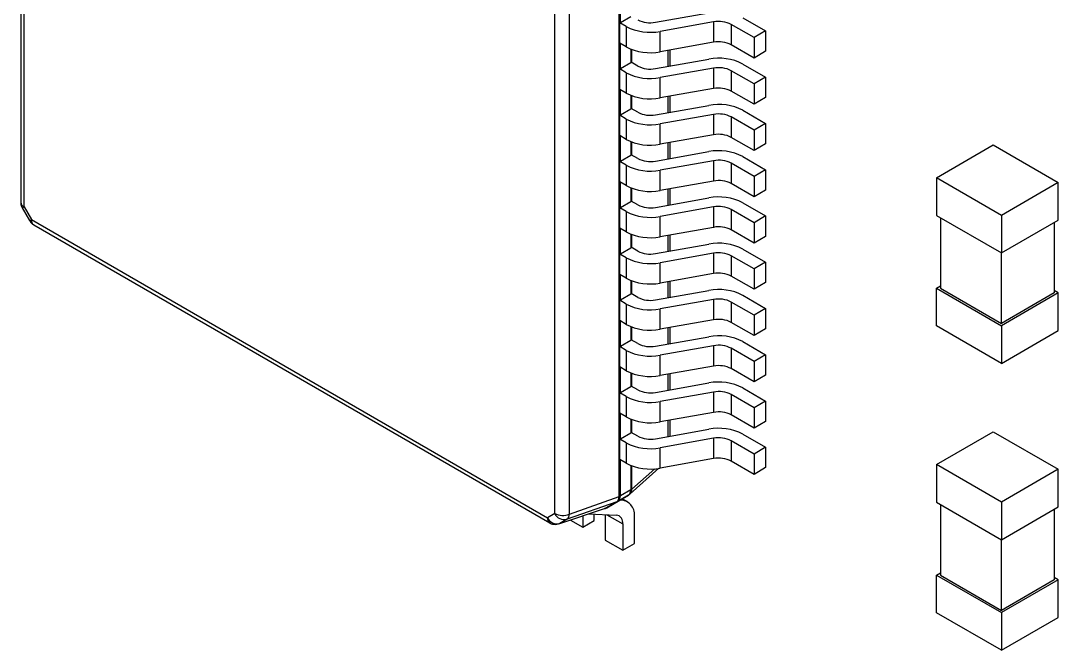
# Model space of a CAD drawing. Header units: millimetres. Extents: x -3 to 395, y 18 to 269.
# Drawn here: x 352.62 to 361.79, y 93.87 to 99.42 of the extents above; entities that cross this region are included whole.
import ezdxf

# ---------------------------------------------------------------- set-up
doc = ezdxf.new("R2010")
doc.units = ezdxf.units.MM

msp = doc.modelspace()

# ---------------------------------------------------------------- linework, layer by layer
at = {"color": 7, "linetype": 'Continuous', "lineweight": 25}
for p, q in [((352.6207, 103.0854), (352.6207, 97.8216)), ((352.6499, 97.7808), (352.6499, 103.0446)), ((357.9059, 95.2236), (357.9059, 100.4635)), ((357.467, 95.0687), (357.467, 100.2509)), ((357.3376, 95.0746), (357.3376, 100.031)), ((357.918, 99.409), (358.0093, 99.4618)), ((358.2273, 99.4095), (358.6996, 99.4929)), ((358.9994, 99.4497), (359.2011, 99.3333)), ((357.9121, 99.2263), (357.9121, 99.4059)), ((357.9698, 99.3726), (357.9121, 99.4059)), ((357.9698, 99.3726), (357.9698, 99.193)), ((358.742, 99.4128), (358.2697, 99.3295)), ((358.742, 99.4128), (358.742, 99.2332)), ((359.0985, 99.2742), (358.8969, 99.3905)), ((358.8969, 99.3905), (358.8969, 99.2109)), ((358.2697, 99.1498), (358.2697, 99.3295)), ((359.2011, 99.3333), (359.0985, 99.2742)), ((359.0985, 99.2742), (359.0985, 99.0945)), ((359.2011, 99.3333), (359.2011, 99.1537)), ((357.9698, 99.193), (357.9121, 99.2263)), ((358.742, 99.2332), (358.2697, 99.1498)), ((359.0985, 99.0945), (358.8969, 99.2109)), ((358.2273, 99.0013), (358.6996, 99.0846)), ((358.3568, 99.0241), (358.3568, 99.1652)), ((359.2011, 99.1537), (359.0985, 99.0945)), ((357.9121, 98.818), (357.9121, 98.9977)), ((357.9698, 98.9644), (357.9121, 98.9977)), ((357.918, 99.0008), (358.0093, 99.0535)), ((358.0723, 99.0235), (358.0147, 99.0568)), ((358.742, 99.0046), (358.2697, 98.9212)), ((358.742, 99.0046), (358.742, 98.8249)), ((358.9994, 99.0415), (359.2011, 98.9251)), ((357.9698, 98.9644), (357.9698, 98.7847)), ((358.2697, 98.7416), (358.2697, 98.9212)), ((359.0985, 98.8659), (358.8969, 98.9823)), ((358.8969, 98.9823), (358.8969, 98.8026)), ((359.2011, 98.9251), (359.0985, 98.8659)), ((359.2011, 98.9251), (359.2011, 98.7454)), ((357.9698, 98.7847), (357.9121, 98.818)), ((358.742, 98.8249), (358.2697, 98.7416)), ((359.0985, 98.8659), (359.0985, 98.6862)), ((358.3568, 98.6158), (358.3568, 98.7569)), ((359.0985, 98.6862), (358.8969, 98.8026)), ((359.2011, 98.7454), (359.0985, 98.6862)), ((357.918, 98.5925), (358.0093, 98.6452)), ((358.0723, 98.6153), (358.0147, 98.6486)), ((358.2273, 98.593), (358.6996, 98.6763)), ((358.9994, 98.6332), (359.2011, 98.5168)), ((357.9121, 98.4097), (357.9121, 98.5894)), ((357.9698, 98.5561), (357.9121, 98.5894)), ((357.9698, 98.5561), (357.9698, 98.3764)), ((358.742, 98.5963), (358.2697, 98.5129)), ((358.742, 98.5963), (358.742, 98.4167)), ((359.0985, 98.4576), (358.8969, 98.574)), ((358.8969, 98.574), (358.8969, 98.3944)), ((358.2697, 98.3333), (358.2697, 98.5129)), ((359.2011, 98.5168), (359.0985, 98.4576)), ((359.0985, 98.4576), (359.0985, 98.278)), ((359.2011, 98.5168), (359.2011, 98.3372)), ((357.9698, 98.3764), (357.9121, 98.4097)), ((358.742, 98.4167), (358.2697, 98.3333)), ((358.3568, 98.2076), (358.3568, 98.3487)), ((359.0985, 98.278), (358.8969, 98.3944)), ((358.2273, 98.1847), (358.6996, 98.2681)), ((359.2011, 98.3372), (359.0985, 98.278)), ((360.7093, 98.0374), (361.212, 98.3276)), ((361.212, 98.3276), (361.7862, 97.9961)), ((357.9121, 98.0015), (357.9121, 98.1811)), ((357.9698, 98.1478), (357.9121, 98.1811)), ((357.918, 98.1842), (358.0093, 98.2369)), ((358.0723, 98.207), (358.0147, 98.2403)), ((358.742, 98.188), (358.2697, 98.1047)), ((358.742, 98.188), (358.742, 98.0084)), ((359.0985, 98.0493), (358.8969, 98.1657)), ((358.8969, 98.1657), (358.8969, 97.9861)), ((358.9994, 98.2249), (359.2011, 98.1085)), ((357.9698, 98.1478), (357.9698, 97.9682)), ((358.2697, 97.925), (358.2697, 98.1047)), ((359.2011, 98.1085), (359.0985, 98.0493)), ((359.2011, 98.1085), (359.2011, 97.9289)), ((357.9698, 97.9682), (357.9121, 98.0015)), ((358.742, 98.0084), (358.2697, 97.925)), ((359.0985, 97.8697), (358.8969, 97.9861)), ((359.0985, 98.0493), (359.0985, 97.8697)), ((361.2835, 97.7059), (360.7093, 98.0374)), ((360.7093, 98.0374), (360.7093, 97.7058)), ((361.7862, 97.9961), (361.2835, 97.7059)), ((361.7862, 97.6646), (361.7862, 97.9961)), ((358.3568, 97.7993), (358.3568, 97.9404)), ((359.2011, 97.9289), (359.0985, 97.8697)), ((357.918, 97.7759), (358.0093, 97.8287)), ((358.0723, 97.7987), (358.0147, 97.832)), ((358.2273, 97.7764), (358.6996, 97.8598)), ((358.9994, 97.8166), (359.2011, 97.7003)), ((352.634, 97.7716), (352.6987, 97.6596)), ((352.6499, 97.7808), (352.7146, 97.6688)), ((357.9121, 97.5932), (357.9121, 97.7728)), ((357.9698, 97.7395), (357.9121, 97.7728)), ((357.9698, 97.7395), (357.9698, 97.5599)), ((358.742, 97.7798), (358.2697, 97.6964)), ((358.742, 97.7798), (358.742, 97.6001)), ((359.0985, 97.6411), (358.8969, 97.7575)), ((358.8969, 97.7575), (358.8969, 97.5778)), ((360.7093, 97.7058), (361.2835, 97.3744)), ((361.2835, 97.7059), (361.2835, 97.3744)), ((352.7146, 97.6688), (357.2729, 95.0373)), ((352.7353, 97.623), (357.2937, 94.9915)), ((358.2697, 97.5167), (358.2697, 97.6964)), ((359.2011, 97.7003), (359.0985, 97.6411)), ((359.0985, 97.6411), (359.0985, 97.4614)), ((359.2011, 97.7003), (359.2011, 97.5206)), ((360.7446, 97.6854), (360.7446, 97.0624)), ((361.2835, 97.3744), (361.7862, 97.6646)), ((361.7508, 97.6442), (361.7508, 97.0212)), ((357.9698, 97.5599), (357.9121, 97.5932)), ((358.742, 97.6001), (358.2697, 97.5167)), ((358.3568, 97.391), (358.3568, 97.5321)), ((359.0985, 97.4614), (358.8969, 97.5778)), ((358.2273, 97.3682), (358.6996, 97.4515)), ((359.2011, 97.5206), (359.0985, 97.4614)), ((357.9121, 97.1849), (357.9121, 97.3646)), ((357.9698, 97.3313), (357.9121, 97.3646)), ((357.918, 97.3677), (358.0093, 97.4204)), ((358.0723, 97.3905), (358.0147, 97.4238)), ((358.742, 97.3715), (358.2697, 97.2881)), ((358.742, 97.3715), (358.742, 97.1918)), ((359.0985, 97.2328), (358.8969, 97.3492)), ((358.8969, 97.3492), (358.8969, 97.1695)), ((358.9994, 97.4084), (359.2011, 97.292)), ((361.2834, 96.7514), (361.2834, 97.3744)), ((357.9698, 97.3313), (357.9698, 97.1516)), ((358.2697, 97.1085), (358.2697, 97.2881)), ((359.2011, 97.292), (359.0985, 97.2328)), ((359.2011, 97.292), (359.2011, 97.1123)), ((357.9698, 97.1516), (357.9121, 97.1849)), ((358.742, 97.1918), (358.2697, 97.1085)), ((359.0985, 97.0532), (358.8969, 97.1695)), ((359.0985, 97.2328), (359.0985, 97.0532)), ((358.3568, 96.9828), (358.3568, 97.1239)), ((359.2011, 97.1123), (359.0985, 97.0532)), ((360.7093, 97.0624), (360.7446, 97.0828)), ((357.918, 96.9594), (358.0093, 97.0121)), ((358.0723, 96.9822), (358.0147, 97.0155)), ((358.2273, 96.9599), (358.6996, 97.0433)), ((358.9994, 97.0001), (359.2011, 96.8837)), ((360.7093, 97.0624), (361.2835, 96.731)), ((360.7093, 96.7309), (360.7093, 97.0624)), ((360.7446, 97.0624), (361.2834, 96.7514)), ((361.7508, 97.0212), (361.2834, 96.7514)), ((361.7862, 97.0212), (361.2835, 96.731)), ((361.7862, 97.0212), (361.7509, 97.0416)), ((361.7862, 96.6897), (361.7862, 97.0212)), ((357.9121, 96.7767), (357.9121, 96.9563)), ((357.9698, 96.923), (357.9121, 96.9563)), ((357.9698, 96.923), (357.9698, 96.7434)), ((358.742, 96.9632), (358.2697, 96.8798)), ((358.2697, 96.7002), (358.2697, 96.8798)), ((358.742, 96.9632), (358.742, 96.7836)), ((359.0985, 96.8245), (358.8969, 96.9409)), ((358.8969, 96.9409), (358.8969, 96.7613)), ((359.2011, 96.8837), (359.0985, 96.8245)), ((359.2011, 96.8837), (359.2011, 96.7041)), ((359.0985, 96.8245), (359.0985, 96.6449)), ((357.9698, 96.7434), (357.9121, 96.7767)), ((358.742, 96.7836), (358.2697, 96.7002)), ((358.3568, 96.5745), (358.3568, 96.7156)), ((359.0985, 96.6449), (358.8969, 96.7613)), ((359.2011, 96.7041), (359.0985, 96.6449)), ((361.2835, 96.3994), (360.7093, 96.7309)), ((361.2835, 96.731), (361.2835, 96.3994)), ((358.0723, 96.5739), (358.0147, 96.6072)), ((358.2273, 96.5516), (358.6996, 96.635)), ((361.2835, 96.3994), (361.7862, 96.6897)), ((357.9121, 96.3684), (357.9121, 96.548)), ((357.9698, 96.5147), (357.9121, 96.548)), ((357.918, 96.5511), (358.0093, 96.6039)), ((357.9698, 96.5147), (357.9698, 96.3351)), ((358.742, 96.5549), (358.2697, 96.4716)), ((358.742, 96.5549), (358.742, 96.3753)), ((359.0985, 96.4163), (358.8969, 96.5326)), ((358.8969, 96.5326), (358.8969, 96.353)), ((358.9994, 96.5918), (359.2011, 96.4754)), ((358.2697, 96.2919), (358.2697, 96.4716)), ((359.2011, 96.4754), (359.0985, 96.4163)), ((359.2011, 96.4754), (359.2011, 96.2958)), ((357.9698, 96.3351), (357.9121, 96.3684)), ((358.742, 96.3753), (358.2697, 96.2919)), ((359.0985, 96.2366), (358.8969, 96.353)), ((359.0985, 96.4163), (359.0985, 96.2366)), ((358.3568, 96.1662), (358.3568, 96.3073)), ((359.2011, 96.2958), (359.0985, 96.2366)), ((357.918, 96.1429), (358.0093, 96.1956)), ((358.0723, 96.1657), (358.0147, 96.199)), ((358.2273, 96.1434), (358.6996, 96.2267)), ((358.742, 96.1467), (358.2697, 96.0633)), ((358.742, 96.1467), (358.742, 95.967)), ((358.9994, 96.1836), (359.2011, 96.0672)), ((357.9121, 95.9601), (357.9121, 96.1398)), ((357.9698, 96.1065), (357.9121, 96.1398)), ((357.9698, 96.1065), (357.9698, 95.9268)), ((358.2697, 95.8837), (358.2697, 96.0633)), ((359.0985, 96.008), (358.8969, 96.1244)), ((358.8969, 96.1244), (358.8969, 95.9447)), ((359.2011, 96.0672), (359.0985, 96.008)), ((359.2011, 96.0672), (359.2011, 95.8875)), ((358.742, 95.967), (358.2697, 95.8837)), ((359.0985, 96.008), (359.0985, 95.8283)), ((357.9698, 95.9268), (357.9121, 95.9601)), ((358.3568, 95.758), (358.3568, 95.8991)), ((359.0985, 95.8283), (358.8969, 95.9447)), ((359.2011, 95.8875), (359.0985, 95.8283)), ((357.918, 95.7346), (358.0093, 95.7873)), ((358.0723, 95.7574), (358.0147, 95.7907)), ((358.2273, 95.7351), (358.6996, 95.8185)), ((360.7093, 95.5061), (361.212, 95.7963)), ((361.212, 95.7963), (361.7862, 95.4649)), ((357.9121, 95.5519), (357.9121, 95.7315)), ((357.9698, 95.6982), (357.9121, 95.7315)), ((357.9698, 95.6982), (357.9698, 95.5186)), ((358.742, 95.7384), (358.2697, 95.655)), ((358.742, 95.7384), (358.742, 95.5588)), ((359.0985, 95.5997), (358.8969, 95.7161)), ((358.8969, 95.7161), (358.8969, 95.5365)), ((358.9994, 95.7753), (359.2011, 95.6589)), ((358.2697, 95.4754), (358.2697, 95.655)), ((359.2011, 95.6589), (359.0985, 95.5997)), ((359.0985, 95.5997), (359.0985, 95.4201)), ((359.2011, 95.6589), (359.2011, 95.4793)), ((357.9698, 95.5186), (357.9121, 95.5519)), ((358.742, 95.5588), (358.2697, 95.4754)), ((359.0985, 95.4201), (358.8969, 95.5365)), ((361.2835, 95.1746), (360.7093, 95.5061)), ((360.7093, 95.5061), (360.7093, 95.1746)), ((358.0049, 95.2482), (358.2591, 95.4737)), ((359.2011, 95.4793), (359.0985, 95.4201)), ((361.7862, 95.4649), (361.2835, 95.1746)), ((361.7862, 95.1334), (361.7862, 95.4649)), ((357.9886, 95.2364), (357.8886, 95.1787)), ((357.8972, 95.1837), (357.9886, 95.2364)), ((358.0093, 95.2822), (357.918, 95.2295)), ((357.8855, 95.1784), (357.4466, 95.0235)), ((357.467, 95.0687), (357.9059, 95.2236)), ((357.8855, 95.1784), (357.7855, 95.1206)), ((357.7972, 95.126), (357.8972, 95.1837)), ((357.8886, 95.1787), (357.7972, 95.126)), ((357.9289, 95.1937), (357.9154, 95.1942)), ((357.9793, 95.1798), (357.9348, 95.2054)), ((360.7093, 95.1746), (361.2835, 94.8431)), ((360.7446, 95.1542), (360.7446, 94.5311)), ((361.2835, 95.1746), (361.2835, 94.8431)), ((357.3376, 95.0746), (357.2729, 95.0373)), ((357.3753, 94.9832), (357.7788, 95.1177)), ((357.3819, 94.9862), (357.7855, 95.1206)), ((357.5853, 95.0532), (357.5853, 94.9545)), ((357.6367, 95.0704), (357.8807, 95.0614)), ((357.6878, 95.0137), (357.6878, 95.0685)), ((357.7833, 95.065), (357.7833, 94.8402)), ((361.2835, 94.8431), (361.7862, 95.1334)), ((361.7508, 95.1129), (361.7508, 94.4899)), ((357.3437, 94.9781), (357.3802, 94.9854)), ((357.4466, 95.0235), (357.3819, 94.9862)), ((357.4769, 95.0171), (357.5853, 94.9545)), ((357.5853, 94.9545), (357.6878, 95.0137)), ((357.9389, 94.9832), (357.9389, 94.7504)), ((358.0414, 94.8096), (358.0414, 95.0424)), ((357.7833, 94.8402), (357.9389, 94.7504)), ((357.9389, 94.7504), (358.0414, 94.8096)), ((361.2834, 94.2201), (361.2834, 94.8431)), ((360.7093, 94.5311), (360.7446, 94.5515)), ((360.7093, 94.5311), (361.2835, 94.1997)), ((360.7093, 94.1996), (360.7093, 94.5311)), ((360.7446, 94.5311), (361.2834, 94.2201)), ((361.7862, 94.4899), (361.7509, 94.5103)), ((361.7508, 94.4899), (361.2834, 94.2201)), ((361.7862, 94.4899), (361.2835, 94.1997)), ((361.7862, 94.1584), (361.7862, 94.4899)), ((361.2835, 93.8682), (360.7093, 94.1996)), ((361.2835, 94.1997), (361.2835, 93.8682)), ((361.2835, 93.8682), (361.7862, 94.1584))]:
    msp.add_line(p, q, dxfattribs=at)
at = {"color": 8, "linetype": 'Continuous', "lineweight": 25}
for p, q in [((357.918, 99.409), (357.918, 99.6312)), ((357.918, 99.0008), (357.918, 99.2229)), ((358.0093, 99.1738), (358.0093, 99.0535)), ((358.0195, 99.054), (358.0195, 99.1698)), ((358.3378, 99.1619), (358.3378, 99.0208)), ((357.918, 98.5925), (357.918, 98.8147)), ((358.0093, 98.7655), (358.0093, 98.6452)), ((358.0195, 98.6458), (358.0195, 98.7616)), ((358.3378, 98.7536), (358.3378, 98.6125)), ((357.918, 98.1842), (357.918, 98.4064)), ((358.0093, 98.3573), (358.0093, 98.2369)), ((358.0195, 98.2375), (358.0195, 98.3533)), ((358.3378, 98.3453), (358.3378, 98.2042)), ((357.918, 97.7759), (357.918, 97.9981)), ((358.0093, 97.949), (358.0093, 97.8287)), ((358.0195, 97.8292), (358.0195, 97.945)), ((358.3378, 97.937), (358.3378, 97.7959)), ((357.918, 97.3677), (357.918, 97.5898)), ((358.0093, 97.5407), (358.0093, 97.4204)), ((358.0195, 97.421), (358.0195, 97.5368)), ((358.3378, 97.5288), (358.3378, 97.3877)), ((357.918, 96.9594), (357.918, 97.1816)), ((358.0093, 97.1325), (358.0093, 97.0121)), ((358.0195, 97.0127), (358.0195, 97.1285)), ((358.3378, 97.1205), (358.3378, 96.9794)), ((357.918, 96.5511), (357.918, 96.7733)), ((358.0093, 96.7242), (358.0093, 96.6039)), ((358.0195, 96.6044), (358.0195, 96.7202)), ((358.3378, 96.7122), (358.3378, 96.5711)), ((357.918, 96.1429), (357.918, 96.365)), ((358.0093, 96.3159), (358.0093, 96.1956)), ((358.0195, 96.1961), (358.0195, 96.3119)), ((358.3378, 96.304), (358.3378, 96.1629)), ((357.918, 95.7346), (357.918, 95.9568)), ((358.0093, 95.9077), (358.0093, 95.7873)), ((358.0195, 95.7879), (358.0195, 95.9037)), ((358.3378, 95.8957), (358.3378, 95.7546)), ((357.918, 95.2295), (357.918, 95.5485)), ((358.0093, 95.4994), (358.0093, 95.2822)), ((358.0195, 95.2892), (358.0195, 95.4954)), ((358.2228, 95.4694), (358.0195, 95.2892)), ((357.9217, 95.1978), (357.9289, 95.1937)), ((357.7982, 95.0644), (357.9389, 94.9832))]:
    msp.add_line(p, q, dxfattribs=at)
at = {"color": 8, "linetype": 'Continuous', "lineweight": 25, "flags": 128}
msp.add_lwpolyline([(357.7855, 95.1206), (357.78, 95.1181), (357.7788, 95.1177)], dxfattribs=at)
at = {"color": 7, "linetype": 'Continuous', "lineweight": 25, "flags": 128}
msp.add_lwpolyline([(357.3819, 94.9862), (357.3764, 94.9836), (357.3753, 94.9832)], dxfattribs=at)
at = {"color": 7, "linetype": 'Continuous', "lineweight": 25}
for centre, radius, start, end in [((357.869, 99.4938), 0.0979, 296.14424, 300.00613), ((358.182, 99.784), 0.4629, 242.70893, 280.91009), ((358.182, 99.6443), 0.2391, 242.70759, 280.91231), ((358.7873, 99.178), 0.2392, 62.70969, 100.91021), ((358.182, 99.6043), 0.4629, 242.70893, 280.91009), ((358.7873, 98.9984), 0.2392, 62.70969, 100.91021), ((358.7872, 98.6301), 0.4629, 62.70893, 100.9101), ((357.869, 99.0855), 0.0979, 296.14424, 300.00613), ((357.9659, 99.1289), 0.087, 299.90734, 304.08643), ((358.182, 99.2361), 0.2391, 242.70759, 280.91231), ((358.7873, 98.7697), 0.2392, 62.70969, 100.91021), ((358.182, 99.3757), 0.4629, 242.70893, 280.91009), ((358.7873, 98.5901), 0.2392, 62.70969, 100.91021), ((358.182, 99.1961), 0.4629, 242.70893, 280.91009), ((357.9659, 98.7206), 0.087, 299.90734, 304.08643), ((358.7872, 98.2218), 0.4629, 62.70893, 100.9101), ((357.869, 98.6773), 0.0979, 296.14424, 300.00613), ((358.182, 98.9674), 0.4629, 242.70893, 280.91009), ((358.182, 98.8278), 0.2391, 242.70759, 280.91231), ((358.7873, 98.3615), 0.2392, 62.70969, 100.91021), ((358.182, 98.7878), 0.4629, 242.70893, 280.91009), ((358.7873, 98.1818), 0.2392, 62.70969, 100.91021), ((358.7872, 97.8136), 0.4629, 62.70893, 100.9101), ((357.869, 98.269), 0.0979, 296.14424, 300.00613), ((357.9659, 98.3123), 0.087, 299.90734, 304.08643), ((358.182, 98.4195), 0.2391, 242.70759, 280.91231), ((358.7873, 97.9532), 0.2392, 62.70969, 100.91021), ((358.182, 98.5592), 0.4629, 242.70893, 280.91009), ((358.7873, 97.7736), 0.2392, 62.70969, 100.91021), ((358.182, 98.3795), 0.4629, 242.70893, 280.91009), ((357.9659, 97.904), 0.087, 299.90734, 304.08643), ((358.182, 98.0112), 0.2391, 242.70759, 280.91231), ((358.7872, 97.4053), 0.4629, 62.70893, 100.9101), ((357.869, 97.8607), 0.0979, 296.14424, 300.00613), ((358.182, 98.1509), 0.4629, 242.70893, 280.91009), ((358.7873, 97.5449), 0.2392, 62.70969, 100.91021), ((358.182, 97.9713), 0.4629, 242.70893, 280.91009), ((358.7873, 97.3653), 0.2392, 62.70969, 100.91021), ((358.7872, 96.997), 0.4629, 62.70893, 100.9101), ((357.869, 97.4524), 0.0979, 296.14424, 300.00613), ((357.9659, 97.4958), 0.087, 299.90734, 304.08643), ((358.182, 97.603), 0.2391, 242.70759, 280.91231), ((358.7873, 97.1366), 0.2392, 62.70969, 100.91021), ((358.182, 97.7426), 0.4629, 242.70893, 280.91009), ((358.7873, 96.957), 0.2392, 62.70969, 100.91021), ((358.182, 97.563), 0.4629, 242.70893, 280.91009), ((357.9659, 97.0875), 0.087, 299.90734, 304.08643), ((358.182, 97.1947), 0.2391, 242.70759, 280.91231), ((358.7872, 96.5887), 0.4629, 62.70893, 100.9101), ((357.869, 97.0442), 0.0979, 296.14424, 300.00613), ((358.182, 97.3344), 0.4629, 242.70893, 280.91009), ((358.7873, 96.7284), 0.2392, 62.70969, 100.91021), ((358.182, 97.1547), 0.4629, 242.70893, 280.91009), ((358.7873, 96.5487), 0.2392, 62.70969, 100.91021), ((357.9659, 96.6792), 0.087, 299.90734, 304.08643), ((358.7872, 96.1805), 0.4629, 62.70893, 100.9101), ((357.869, 96.6359), 0.0979, 296.14424, 300.00613), ((358.182, 96.9261), 0.4629, 242.70893, 280.91009), ((358.182, 96.7864), 0.2391, 242.70759, 280.91231), ((358.7873, 96.3201), 0.2392, 62.70969, 100.91021), ((358.182, 96.7465), 0.4629, 242.70893, 280.91009), ((358.7873, 96.1405), 0.2392, 62.70969, 100.91021), ((357.9659, 96.271), 0.087, 299.90734, 304.08643), ((358.182, 96.3782), 0.2391, 242.70759, 280.91231), ((358.7872, 95.7722), 0.4629, 62.70893, 100.9101), ((358.7873, 95.9118), 0.2392, 62.70969, 100.91021), ((357.869, 96.2276), 0.0979, 296.14424, 300.00613), ((358.182, 96.5178), 0.4629, 242.70893, 280.91009), ((358.7873, 95.7322), 0.2392, 62.70969, 100.91021), ((358.182, 96.3382), 0.4629, 242.70893, 280.91009), ((357.9659, 95.8627), 0.087, 299.90734, 304.08643), ((358.7872, 95.3639), 0.4629, 62.70893, 100.9101), ((357.869, 95.8194), 0.0979, 296.14424, 300.00613), ((358.182, 96.1095), 0.4629, 242.70893, 280.91009), ((358.182, 95.9699), 0.2391, 242.70759, 280.91231), ((358.7873, 95.5036), 0.2392, 62.70969, 100.91021), ((358.182, 95.9299), 0.4629, 242.70893, 280.91009), ((358.7873, 95.3239), 0.2392, 62.70969, 100.91021), ((357.9592, 95.2773), 0.0503, 305.68148, 5.62728), ((357.9686, 95.3533), 0.0819, 299.77045, 308.42962), ((357.8509, 95.2212), 0.0551, 308.88699, 2.43735), ((357.8641, 95.2409), 0.0661, 288.86477, 300.07622), ((357.8679, 95.2246), 0.0503, 305.68148, 5.62728), ((357.8662, 95.3195), 0.1039, 292.51193, 299.9031), ((357.9128, 95.0643), 0.1305, 350.35342, 82.92386), ((357.4088, 95.2137), 0.1563, 242.89546, 291.87137), ((357.4239, 95.1168), 0.096, 206.06055, 283.66659), ((357.412, 95.0664), 0.0551, 308.88335, 2.4352), ((357.7634, 95.1846), 0.0677, 289.00061, 299.94038), ((357.8724, 94.9945), 0.0674, 350.35234, 82.92514), ((357.3592, 95.0795), 0.096, 206.05758, 283.66439)]:
    msp.add_arc(centre, radius, start, end, dxfattribs=at)
at = {"color": 8, "linetype": 'Continuous', "lineweight": 25}
for centre, radius, start, end in [((352.6705, 97.8264), 0.0501, 185.57635, 245.74028), ((355.078, 93.5561), 4.8727, 119.88762, 120.1034), ((350.8684, 100.8467), 3.6753, 299.86889, 300.15503), ((352.7632, 97.6632), 0.0489, 173.40504, 235.2794), ((357.9709, 95.2834), 0.049, 314.00861, 6.71808), ((357.3215, 95.0317), 0.0489, 173.41509, 235.23268)]:
    msp.add_arc(centre, radius, start, end, dxfattribs=at)
at = {"color": 7, "linetype": 'Continuous', "lineweight": 25}
for points, knots in [([(352.6209, 97.8211), (352.6216, 97.8086), (352.6226, 97.791), (352.6325, 97.7766), (352.6354, 97.7724)], [0, 0, 0, 0, 0.7024733, 1, 1, 1, 1]), ([(352.7, 97.6604), (352.7032, 97.6543), (352.7114, 97.6387), (352.7264, 97.6292), (352.7355, 97.6233)], [0, 0, 0, 0, 0.389391, 1, 1, 1, 1]), ([(357.9885, 95.2368), (357.99, 95.2375), (357.996, 95.2404), (358.0006, 95.2453), (358.0042, 95.2491)], [0, 0, 0, 0, 0.243097, 1, 1, 1, 1]), ([(357.7784, 95.1188), (357.7809, 95.1192), (357.7876, 95.1202), (357.7934, 95.1239), (357.7971, 95.1262)], [0, 0, 0, 0, 0.365928, 1, 1, 1, 1]), ([(357.2938, 94.9918), (357.2944, 94.9913), (357.3015, 94.9856), (357.3189, 94.9803), (357.3354, 94.9789), (357.3437, 94.9781)], [0, 0, 0, 0, 0.042795, 0.523436, 1, 1, 1, 1])]:
    msp.add_open_spline(points, degree=3, knots=knots, dxfattribs=at)

doc.saveas('drawing.dxf')
